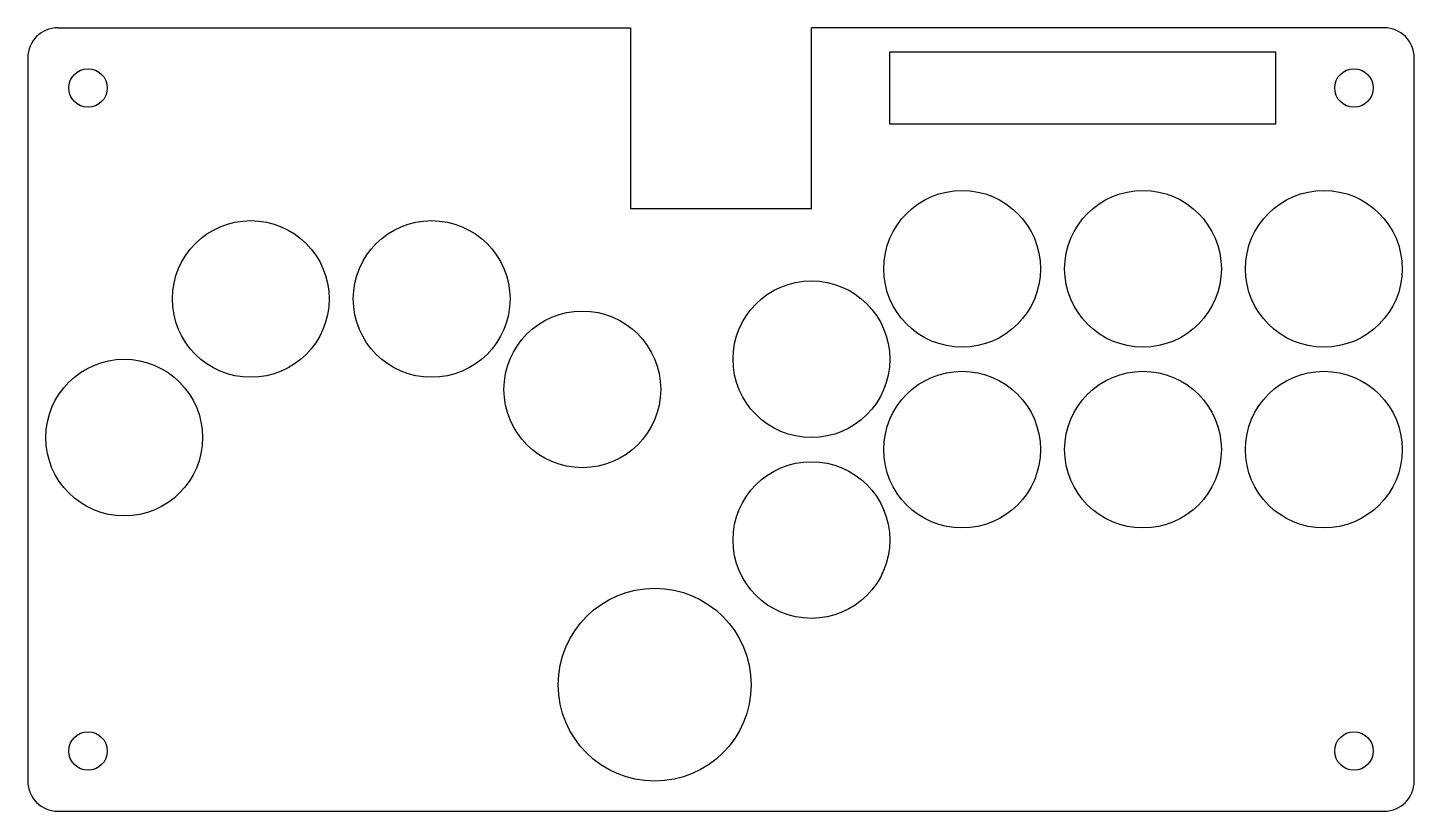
# Model space of a CAD drawing. Header units: millimetres. Extents: x 0 to 230, y 0 to 130.
import ezdxf

# ---------------------------------------------------------------- set-up
doc = ezdxf.new("R2010")
doc.units = ezdxf.units.MM
doc.layers.add('Sketch', color=7, linetype='CONTINUOUS')

msp = doc.modelspace()

# ---------------------------------------------------------------- linework, layer by layer
at = {"layer": 'Sketch'}
for p, q in [((5, 130), (100, 130)), ((100, 130), (100, 100)), ((225, 130), (130, 130)), ((130, 100), (130, 130)), ((0, 125), (0, 5)), ((143, 126), (207, 126)), ((143, 114), (143, 126)), ((207, 126), (207, 114)), ((230, 5), (230, 125)), ((207, 114), (143, 114)), ((100, 100), (130, 100)), ((5, -0.000003), (225, -0.000003))]:
    msp.add_line(p, q, dxfattribs=at)
for centre, radius in [((10, 120), 3.2), ((220, 120), 3.2), ((155, 90), 13), ((185, 90), 13), ((215, 90), 13), ((37, 85), 13), ((67, 85), 13), ((130, 75), 13), ((92, 70), 13), ((16, 62), 13), ((155, 60), 13), ((185, 60), 13), ((215, 60), 13), ((130, 45), 13), ((104, 21), 16), ((10, 10), 3.2), ((220, 10), 3.2)]:
    msp.add_circle(centre, radius, dxfattribs=at)
for centre, start, end in [((5, 125), 90, 180), ((225, 125), 0, 90), ((5, 5), 180, -90), ((225, 5), -90, 0)]:
    msp.add_arc(centre, 5, start, end, dxfattribs=at)

doc.saveas('drawing.dxf')
